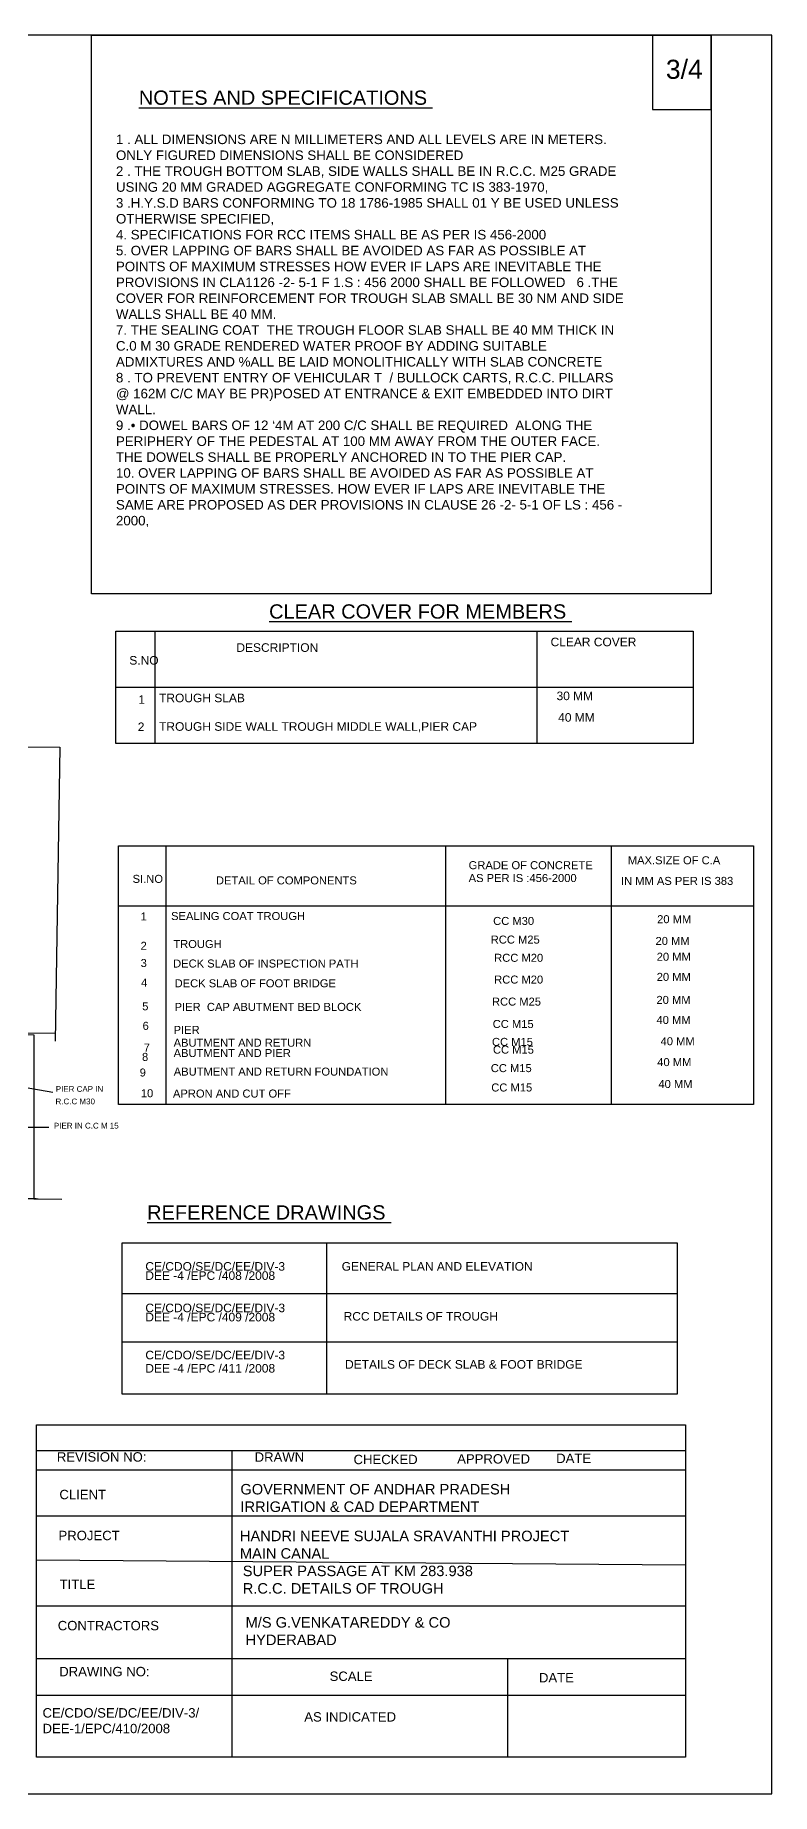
# Model space of a CAD drawing. Header units: millimetres. Extents: x 2517105 to 2675235, y 44338908 to 44431178.
# Drawn here: x 2636553 to 2675235, y 44338908 to 44431178 of the extents above; entities that cross this region are included whole.
import ezdxf

# ---------------------------------------------------------------- set-up
doc = ezdxf.new("R2010")
doc.units = ezdxf.units.MM
doc.header["$MEASUREMENT"] = 0
for name, color, linetype in [('DIMENSION', 7, 'Continuous'), ('DRAWING', 2, 'Continuous'), ('TEXT', 7, 'Continuous')]:
    doc.layers.add(name, color=color, linetype=linetype)
doc.styles.get("Standard").update_dxf_attribs({"font": 'arial.ttf', "height": 300})
doc.dimstyles.get("Standard").update_dxf_attribs({"dimtxt": 300, "dimasz": 300, "dimexe": 0.18, "dimexo": 0.0625, "dimgap": 0.09, "dimtad": 0, "dimdec": 0, "dimzin": 0, "dimdsep": 46, "dimtxsty": 'Standard', "dimcen": 0.09, "dimse1": 1, "dimse2": 1, "dimadec": 0, "dimazin": 0, "dimtfac": 1, "dimtdec": 0, "dimtofl": 0, "dimtmove": 0, "dimatfit": 3, "dimfxl": 1, "dimtolj": 1, "dimtzin": 0, "dimarcsym": 0})

# ---------------------------------------------------------------- blocks, each defined once
blk = doc.blocks.new('*D75')
at = {"layer": 'Defpoints', "color": 0, "transparency": 16777216}
for p in [(2629161, 44369799), (2636778, 44370132), (2636778, 44369799)]:
    blk.add_point(p, dxfattribs=at)
at = {"layer": 'DIMENSION', "color": 0, "lineweight": -2, "transparency": 16777216}
for p, q in [((2629461, 44370132), (2632536, 44370132)), ((2636478, 44370132), (2633403, 44370132))]:
    blk.add_line(p, q, dxfattribs=at)
at = {"layer": 'DIMENSION', "color": 0, "transparency": 16777216}
for points in [[(2629461, 44370182), (2629461, 44370082), (2629161, 44370132)], [(2636478, 44370182), (2636478, 44370082), (2636778, 44370132)]]:
    blk.add_solid(points, dxfattribs=at)
at = {"layer": 'DIMENSION', "color": 0, "transparency": 16777216, "insert": (2632969, 44370132), "char_height": 300, "attachment_point": 5}
blk.add_mtext('\\A1;1200', dxfattribs=at)

msp = doc.modelspace()

# ---------------------------------------------------------------- linework, layer by layer
at = {"layer": 'DIMENSION', "color": 0}
for points in [[(2675234.7, 44431177.6), (2517104.5, 44431177.6), (2517104.5, 44338908.3), (2675234.7, 44338908.3)], [(2640792.8, 44399911.6), (2671109.2, 44399911.6), (2671109.2, 44394015.7), (2640792.8, 44394015.7)], [(2640930.6, 44388646.9), (2674274.9, 44388646.9), (2674274.9, 44375066.6), (2640930.6, 44375066.6)], [(2641117.4, 44367811.6), (2670265.3, 44367811.6), (2670265.3, 44359874.5), (2641117.4, 44359874.5)]]:
    msp.add_lwpolyline(points, close=True, dxfattribs=at)
at = {"layer": 'DIMENSION'}
for points in [[(2639509.9, 44431177.6), (2672041.2, 44431177.6), (2672041.2, 44401863.6), (2639509.9, 44401863.6)], [(2672041.2, 44431177.6), (2668973.5, 44431177.6), (2668973.5, 44427273), (2672041.2, 44427273)]]:
    msp.add_lwpolyline(points, close=True, dxfattribs=at)
at = {"layer": 'DIMENSION', "color": 0}
for points in [[(2642845.2, 44399911.6), (2642845.2, 44394015.7)], [(2662899.4, 44399911.6), (2662899.4, 44394015.7)], [(2640792.8, 44396963.6), (2671109.2, 44396963.6)], [(2640930.6, 44375066.6), (2640930.6, 44388646.9), (2674274.9, 44388646.9), (2674274.9, 44375066.6)], [(2670265.3, 44359874.5), (2641117.4, 44359874.5), (2641117.4, 44367811.6), (2670265.3, 44367811.6)], [(2651857.6, 44367811.6), (2651857.6, 44359874.5)], [(2641117.4, 44365164.8), (2670265.3, 44365164.8)], [(2670265.3, 44362606.8), (2641117.4, 44362606.8)]]:
    msp.add_lwpolyline(points, dxfattribs=at)
at = {"layer": 'DIMENSION'}
msp.add_lwpolyline([(2661363, 44346016.1), (2661363, 44340839.4)], dxfattribs=at)
at = {"layer": 'DRAWING', "color": 0}
for points in [[(2637618.1, 44378806.5), (2632716.9, 44378828.6), (2632760.6, 44393863.3)], [(2632760.6, 44393863.3), (2637844.4, 44393824.1), (2637844.4, 44393824.1), (2637612, 44378406)], [(2628771.5, 44378743.4), (2636485.1, 44378728.8), (2636477.6, 44370131.9), (2637960.8, 44370105.8)]]:
    msp.add_lwpolyline(points, dxfattribs=at)
at = {"layer": 'TEXT', "color": 0}
for points in [[(2640930.6, 44375066.6), (2640930.6, 44388646.9), (2674274.9, 44388646.9), (2674274.9, 44375066.6)], [(2643419.9, 44388646.9), (2643419.9, 44375066.6)], [(2658099.8, 44388646.9), (2658099.8, 44375066.6)], [(2666823.3, 44375066.6), (2666823.3, 44388646.9)], [(2640930.6, 44385490), (2674274.9, 44385490)], [(2636621, 44356920), (2670701.3, 44356920)], [(2646881.3, 44356896.2), (2646881.3, 44340839.4)], [(2636621, 44355913.6), (2670701.3, 44355913.6)], [(2636621, 44353492.2), (2670701.3, 44353492.2)], [(2636621, 44351190.6), (2670701.3, 44350921.9)], [(2670701.3, 44348749.8), (2636621, 44348749.8)], [(2636621, 44346016.1), (2670701.3, 44346016.1)], [(2670701.3, 44344071.5), (2636621, 44344071.5)]]:
    msp.add_lwpolyline(points, dxfattribs=at)
msp.add_lwpolyline([(2636621, 44358262.2), (2670701.3, 44358262.2), (2670701.3, 44340839.4), (2636621, 44340839.4)], close=True, dxfattribs=at)

# ---------------------------------------------------------------- texts
at = {"layer": 'DIMENSION', "color": 0}
for s, height, p in [('3/4', 1000, (2669668.8, 44428887.6)), ('DESCRIPTION ', 450, (2647120.2, 44398823.5)), ('CLEAR COVER ', 450, (2663616.2, 44399117.1)), ('S.NO', 450, (2641496.3, 44398152.6)), ('1', 450, (2641973.1, 44396097.7)), ('TROUGH SLAB ', 450, (2643060.6, 44396180)), ('30 MM', 450, (2663928.8, 44396287.8)), ('40 MM', 450, (2664015.8, 44395157.5)), ('2', 450, (2641940.1, 44394665.3)), ('TROUGH SIDE WALL TROUGH MIDDLE WALL,PIER CAP ', 450, (2643060.6, 44394681.7)), ('CE/CDO/SE/DC/EE/DIV-3', 450, (2642339.7, 44366355.8)), ('GENERAL PLAN AND ELEVATION', 450, (2652648.9, 44366355.8)), ('DEE -4 /EPC /408 /2008', 450, (2642339.7, 44365873.8)), ('CE/CDO/SE/DC/EE/DIV-3', 450, (2642339.7, 44364176.7)), ('DEE -4 /EPC /409 /2008', 450, (2642339.7, 44363694.8)), ('RCC DETAILS OF TROUGH ', 450, (2652749.9, 44363737.7)), ('CE/CDO/SE/DC/EE/DIV-3', 450, (2642339.7, 44361703.7)), ('DEE -4 /EPC /411 /2008', 450, (2642339.7, 44361008.8)), ('DETAILS OF DECK SLAB & FOOT BRIDGE ', 450, (2652825.7, 44361213.6))]:
    msp.add_text(s, height=height, dxfattribs=at).set_placement(p)
at = {"layer": 'DIMENSION', "color": 0, "insert": (2640795.7, 44425961.9), "char_height": 500, "width": 26880.631, "attachment_point": 1}
msp.add_mtext('1 . ALL DIMENSIONS ARE N MILLIMETERS AND ALL LEVELS ARE IN METERS. ONLY FIGURED DIMENSIONS SHALL BE CONSIDERED \\P2 . THE TROUGH BOTTOM SLAB, SIDE WALLS SHALL BE IN R.C.C. M25 GRADE USING 20 MM GRADED AGGREGATE CONFORMING TC IS 383-1970, \\P3 .H.Y.S.D BARS CONFORMING TO 18 1786-1985 SHALL 01 Y BE USED UNLESS OTHERWISE SPECIFIED, \\P4. SPECIFICATIONS FOR RCC ITEMS SHALL BE AS PER IS 456-2000 \\P5. OVER LAPPING OF BARS SHALL BE AVOIDED AS FAR AS POSSIBLE AT POINTS OF MAXIMUM STRESSES HOW EVER IF LAPS ARE INEVITABLE THE PROVISIONS IN CLA1126 -2- 5-1 F 1.S : 456 2000 SHALL BE FOLLOWED   6 .THE  COVER FOR REINFORCEMENT FOR TROUGH SLAB SMALL BE 30 NM AND SIDE WALLS SHALL BE 40 MM. \\P7. THE SEALING COAT  THE TROUGH FLOOR SLAB SHALL BE 40 MM THICK IN C.0 M 30 GRADE RENDERED WATER PROOF BY ADDING SUITABLE ADMIXTURES AND %ALL BE LAID MONOLITHICALLY WITH SLAB CONCRETE \\P8 . TO PREVENT ENTRY OF VEHICULAR T  / BULLOCK CARTS, R.C.C. PILLARS @ 162M C/C MAY BE PR)POSED AT ENTRANCE & EXIT EMBEDDED INTO DIRT WALL. \\P9 .• DOWEL BARS OF 12 ‘4M AT 200 C/C SHALL BE REQUIRED  ALONG THE PERIPHERY OF THE PEDESTAL AT 100 MM AWAY FROM THE OUTER FACE. THE DOWELS SHALL BE PROPERLY ANCHORED IN TO THE PIER CAP. \\P10. OVER LAPPING OF BARS SHALL BE AVOIDED AS FAR AS POSSIBLE AT POINTS OF MAXIMUM STRESSES. HOW EVER IF LAPS ARE INEVITABLE THE SAME ARE PROPOSED AS DER PROVISIONS IN CLAUSE 26 -2- 5-1 OF LS : 456 - 2000, ', dxfattribs=at)
at = {"layer": 'TEXT', "color": 0}
for s, height, p in [('%%UNOTES AND SPECIFICATIONS ', 750, (2641999.2, 44427524)), ('%%UCLEAR COVER FOR MEMBERS ', 750, (2648837.5, 44400565.9)), ('MAX.SIZE OF C.A ', 419.744, (2667671.1, 44387678.5)), ('SI.NO ', 419.74, (2641670.2, 44386702.5)), ('DETAIL OF COMPONENTS ', 419.744, (2646046.9, 44386622.2)), ('AS PER IS :456-2000', 419.744, (2659314.2, 44386746.6)), ('GRADE OF CONCRETE ', 419.744, (2659314.2, 44387420.8)), ('IN MM AS PER IS 383', 419.744, (2667310.1, 44386596.3)), ('1 ', 419.74, (2642089.8, 44384734.6)), ('SEALING COAT TROUGH ', 419.744, (2643689.4, 44384752.6)), ('CC M30', 419.74, (2660600.9, 44384494.8)), ('20 MM', 419.74, (2669211.8, 44384586.7)), ('2', 419.7, (2642089.8, 44383190.5)), ('TROUGH ', 419.74, (2643808.9, 44383285.3)), ('RCC M25', 419.74, (2660473.5, 44383517.2)), ('20 MM', 419.74, (2669126.8, 44383445.8)), ('3', 419.7, (2642089.8, 44382288.8)), ('DECK SLAB OF INSPECTION PATH ', 419.744, (2643795.6, 44382261.5)), ('RCC M20', 419.74, (2660653.8, 44382561.4)), ('20 MM', 419.74, (2669189.5, 44382615.8)), ('4', 419.7, (2642115.9, 44381258.4)), ('DECK SLAB OF FOOT BRIDGE ', 419.744, (2643876.1, 44381224.2)), ('RCC M20', 419.74, (2660653.8, 44381418.7)), ('20 MM', 419.74, (2669189.5, 44381559.4)), ('RCC M25', 419.74, (2660539.7, 44380263.4)), ('20 MM', 419.74, (2669177, 44380352)), ('5', 419.7, (2642174.4, 44380016.7)), ('PIER  CAP ABUTMENT BED BLOCK ', 419.744, (2643876.1, 44379985.5)), ('40 MM', 419.74, (2669178.2, 44379300.4)), ('6', 419.7, (2642193.7, 44378993.5)), ('PIER ', 419.74, (2643823.2, 44378780.6)), ('CC M15', 419.74, (2660578.2, 44379088.4)), ('7', 419.7, (2642254.6, 44377854.1)), ('ABUTMENT AND RETURN ', 419.744, (2643823.2, 44378106.3)), ('ABUTMENT AND PIER', 419.744, (2643823.2, 44377565.5)), ('CC M15', 419.74, (2660540, 44378149)), ('CC M15', 419.74, (2660591.1, 44377742.7)), ('40 MM', 419.74, (2669392.5, 44378183.3)), ('9', 419.7, (2642041, 44376544.8)), ('8', 419.7, (2642164.2, 44377363)), ('ABUTMENT AND RETURN FOUNDATION ', 419.744, (2643830.8, 44376590.3)), ('CC M15', 419.74, (2660476.5, 44376773.2)), ('40 MM', 419.74, (2669216.3, 44377089.2)), ('PIER CAP IN ', 300, (2637636.4, 44375739.3)), ('CC M15', 419.74, (2660501.9, 44375757.5)), ('40 MM', 419.74, (2669279.8, 44375940.2)), ('R.C.C M30', 300, (2637622.4, 44375086)), ('10', 419.74, (2642102.6, 44375455.6)), ('APRON AND CUT OFF ', 419.744, (2643789.6, 44375438.4)), ('PIER IN C.C M 15', 300, (2637538.6, 44373813.8)), ('%%UREFERENCE DRAWINGS ', 750, (2642434.3, 44369036.5)), ('REVISION NO:', 492.839, (2637692, 44356338.1)), ('DRAWN ', 492.84, (2648077.8, 44356328.7)), ('CHECKED ', 492.84, (2653270.5, 44356204.4)), ('APPROVED ', 492.84, (2658711.9, 44356235.5)), ('DATE ', 492.84, (2663909.9, 44356266.6)), ('CLIENT', 492.84, (2637826.9, 44354365.6)), ('PROJECT', 492.84, (2637778.6, 44352215.6)), ('TITLE ', 492.84, (2637836.4, 44349646.6)), ('CONTRACTORS ', 492.839, (2637740.2, 44347487.8)), ('DRAWING NO:', 492.839, (2637817.8, 44345075.4)), ('SCALE ', 492.84, (2652013.6, 44344831.9)), ('DATE ', 492.84, (2663007.2, 44344754.6)), ('AS INDICATED ', 492.839, (2650683.8, 44342699.7))]:
    msp.add_text(s, height=height, dxfattribs=at).set_placement(p)
at = {"layer": 'TEXT', "color": 0, "attachment_point": 1}
for s, insert, char_height, width in [('GOVERNMENT OF ANDHAR PRADESH  IRRIGATION & CAD DEPARTMENT ', (2647330.4, 44355165.5), 550, 17271.457), ('HANDRI NEEVE SUJALA SRAVANTHI PROJECT MAIN CANAL ', (2647305.6, 44352712.7), 550, 19243.665), ('SUPER PASSAGE AT KM 283.938 \\PR.C.C. DETAILS OF TROUGH ', (2647454.3, 44350879.3), 550, 19243.665), ('M/S G.VENKATAREDDY & CO  \\PHYDERABAD ', (2647603.1, 44348178.7), 550, 19243.665), ('CE/CDO/SE/DC/EE/DIV-3/ DEE-1/EPC/410/2008', (2636941.6, 44343403.4), 492.839, 8225.309)]:
    msp.add_mtext(s, dxfattribs=dict(at, insert=insert, char_height=char_height, width=width))

# ---------------------------------------------------------------- dimensions: what is measured, and where the dimension line sits
at = {"layer": 'DIMENSION', "color": 0}
dim = msp.add_linear_dim(base=(2636777.7, 44370131.9), p1=(2629160.7, 44369799.2), p2=(2636777.7, 44369799.2), text='1200', dimstyle='Standard', dxfattribs=at)
dim.commit()
dim.dimension.update_dxf_attribs({"geometry": '*D75', "text_midpoint": (2632969.2, 44370131.9)})

# ---------------------------------------------------------------- leaders
for points in [[(2635338.4, 44378731), (2632146, 44376638.2), (2637481.8, 44375719.3)], [(2635873.8, 44373882.9), (2637275.9, 44373882.9)]]:
    msp.add_leader(points, dimstyle='Standard', override={"dimgap": 0.09, "dimtad": 0}, dxfattribs=at)

doc.saveas('drawing.dxf')
